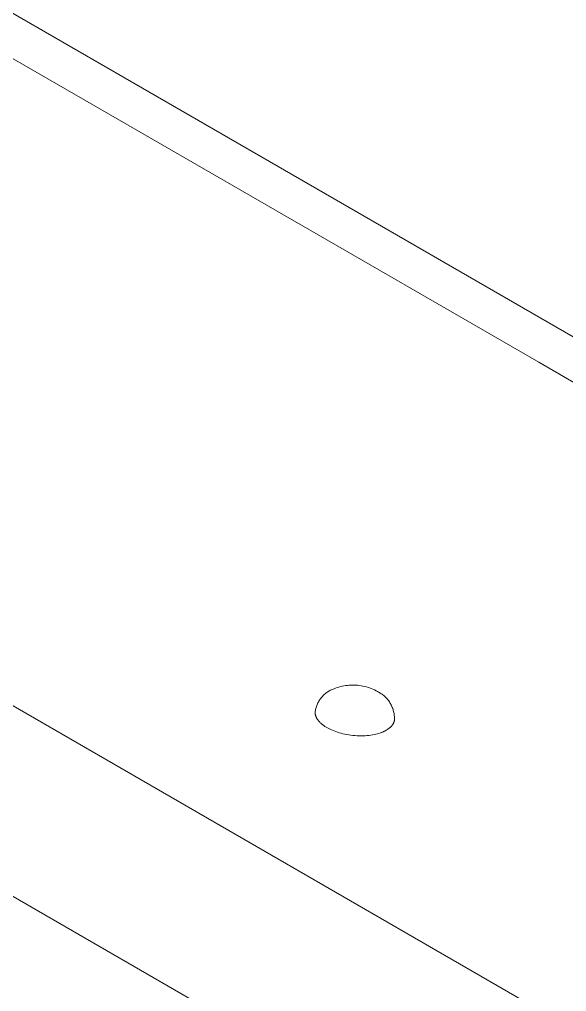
# Model space of a CAD drawing. Header units: inches. Extents: x -4 to 147, y -1 to 99.
# Drawn here: x 130.71 to 133.91, y 37.14 to 42.83 of the extents above; entities that cross this region are included whole.
import ezdxf

# ---------------------------------------------------------------- set-up
doc = ezdxf.new("R2010")
doc.units = ezdxf.units.IN
doc.layers.add('ZANO_R', color=7, linetype='Continuous', lineweight=0)

msp = doc.modelspace()

# ---------------------------------------------------------------- linework, layer by layer
at = {"layer": 'ZANO_R'}
for p, q in [((101.16191, 59.90562), (140.32734, 37.29345)), ((136.35424, 35.53518), (97.18881, 58.14736)), ((107.34493, 56.07181), (133.74971, 40.827)), ((133.74971, 40.827), (140.13003, 37.14332)), ((132.57006, 38.92306), (132.57978, 38.92603)), ((132.57006, 38.92306), (132.57978, 38.92603)), ((132.57006, 38.92306), (132.57978, 38.92603)), ((132.57978, 38.92603), (132.5896, 38.92866)), ((132.57978, 38.92603), (132.5896, 38.92866)), ((132.57978, 38.92603), (132.5896, 38.92866)), ((132.5896, 38.92866), (132.5995, 38.93095)), ((132.5896, 38.92866), (132.5995, 38.93095)), ((132.5896, 38.92866), (132.5995, 38.93095)), ((132.5995, 38.93095), (132.60947, 38.9329)), ((132.5995, 38.93095), (132.60947, 38.9329)), ((132.5995, 38.93095), (132.60947, 38.9329)), ((132.60947, 38.9329), (132.61951, 38.9345)), ((132.60947, 38.9329), (132.61951, 38.9345)), ((132.60947, 38.9329), (132.61951, 38.9345)), ((132.61951, 38.9345), (132.62959, 38.93576)), ((132.61951, 38.9345), (132.62959, 38.93576)), ((132.61951, 38.9345), (132.62959, 38.93576)), ((132.62959, 38.93576), (132.63971, 38.93667)), ((132.62959, 38.93576), (132.63971, 38.93667)), ((132.62959, 38.93576), (132.63971, 38.93667)), ((132.63971, 38.93667), (132.64986, 38.93723)), ((132.63971, 38.93667), (132.64986, 38.93723)), ((132.63971, 38.93667), (132.64986, 38.93723)), ((132.64986, 38.93723), (132.66002, 38.93744)), ((132.64986, 38.93723), (132.66002, 38.93744)), ((132.64986, 38.93723), (132.66002, 38.93744)), ((132.66002, 38.93744), (132.67018, 38.9373)), ((132.66002, 38.93744), (132.67018, 38.9373)), ((132.66002, 38.93744), (132.67018, 38.9373)), ((132.67018, 38.9373), (132.68033, 38.9368)), ((132.67018, 38.9373), (132.68033, 38.9368)), ((132.67018, 38.9373), (132.68033, 38.93681)), ((132.68033, 38.93681), (132.69046, 38.93597)), ((132.68033, 38.9368), (132.69046, 38.93596)), ((132.68033, 38.9368), (132.69046, 38.93596)), ((132.69046, 38.93597), (132.70055, 38.93478)), ((132.69046, 38.93596), (132.70055, 38.93478)), ((132.69046, 38.93596), (132.70055, 38.93478)), ((132.70055, 38.93478), (132.71059, 38.93324)), ((132.70055, 38.93478), (132.71059, 38.93324)), ((132.70055, 38.93478), (132.71059, 38.93324)), ((132.71059, 38.93324), (132.72058, 38.93136)), ((132.71059, 38.93324), (132.72058, 38.93136)), ((132.71059, 38.93324), (132.72058, 38.93136)), ((132.72058, 38.93136), (132.73049, 38.92914)), ((132.72058, 38.93136), (132.73049, 38.92914)), ((132.72058, 38.93136), (132.73049, 38.92914)), ((132.73049, 38.92914), (132.74033, 38.92657)), ((132.73049, 38.92914), (132.74033, 38.92657)), ((132.73049, 38.92914), (132.74033, 38.92657)), ((132.74033, 38.92657), (132.75007, 38.92367)), ((132.74033, 38.92657), (132.75007, 38.92367)), ((132.74033, 38.92657), (132.75007, 38.92367)), ((132.75007, 38.92367), (132.7597, 38.92044)), ((132.75007, 38.92367), (132.7597, 38.92044)), ((132.75007, 38.92367), (132.7597, 38.92044)), ((132.47588, 38.86247), (132.47961, 38.86696)), ((132.47588, 38.86247), (132.47961, 38.86696)), ((132.47588, 38.86247), (132.47961, 38.86696)), ((132.47961, 38.86696), (132.48349, 38.87133)), ((132.47961, 38.86696), (132.48349, 38.87133)), ((132.47961, 38.86696), (132.48349, 38.87133)), ((132.48349, 38.87133), (132.48752, 38.87556)), ((132.48349, 38.87133), (132.48752, 38.87556)), ((132.48349, 38.87133), (132.48752, 38.87556)), ((132.48752, 38.87556), (132.49169, 38.87965)), ((132.48752, 38.87556), (132.49169, 38.87965)), ((132.48752, 38.87556), (132.49169, 38.87965)), ((132.49169, 38.87965), (132.496, 38.88359)), ((132.49169, 38.87965), (132.496, 38.88359)), ((132.49169, 38.87965), (132.496, 38.88359)), ((132.496, 38.88359), (132.50044, 38.88739)), ((132.496, 38.88359), (132.50044, 38.88739)), ((132.496, 38.88359), (132.50044, 38.88739)), ((132.50044, 38.88739), (132.50501, 38.89102)), ((132.50044, 38.88739), (132.50501, 38.89102)), ((132.50044, 38.88739), (132.50501, 38.89102)), ((132.50501, 38.89102), (132.5097, 38.8945)), ((132.50501, 38.89102), (132.5097, 38.8945)), ((132.50501, 38.89102), (132.5097, 38.8945)), ((132.5097, 38.8945), (132.51451, 38.89782)), ((132.5097, 38.8945), (132.51451, 38.89782)), ((132.5097, 38.8945), (132.51451, 38.89782)), ((132.51451, 38.89782), (132.51943, 38.90096)), ((132.51451, 38.89782), (132.51943, 38.90096)), ((132.51451, 38.89782), (132.51943, 38.90096)), ((132.51943, 38.90096), (132.52446, 38.90394)), ((132.51943, 38.90096), (132.52446, 38.90394)), ((132.51943, 38.90096), (132.52446, 38.90394)), ((132.52446, 38.90394), (132.52959, 38.90674)), ((132.52446, 38.90394), (132.52959, 38.90674)), ((132.52446, 38.90394), (132.52959, 38.90674)), ((132.52959, 38.90674), (132.5348, 38.90936)), ((132.52959, 38.90674), (132.5348, 38.90936)), ((132.52959, 38.90674), (132.5348, 38.90936)), ((132.5348, 38.90936), (132.54011, 38.91181)), ((132.5348, 38.90936), (132.54011, 38.91181)), ((132.5348, 38.90936), (132.54011, 38.91181)), ((132.54011, 38.91181), (132.5455, 38.91406)), ((132.54011, 38.91181), (132.5455, 38.91406)), ((132.54011, 38.91181), (132.5455, 38.91406)), ((132.5455, 38.91406), (132.55096, 38.91614)), ((132.5455, 38.91406), (132.55096, 38.91614)), ((132.5455, 38.91406), (132.55096, 38.91614)), ((132.55096, 38.91614), (132.56045, 38.91976)), ((132.55096, 38.91614), (132.56045, 38.91976)), ((132.55096, 38.91614), (132.56045, 38.91976)), ((132.56045, 38.91976), (132.57006, 38.92306)), ((132.56045, 38.91976), (132.57006, 38.92306)), ((132.56045, 38.91976), (132.57006, 38.92306)), ((132.7597, 38.92044), (132.76922, 38.91687)), ((132.7597, 38.92044), (132.76922, 38.91687)), ((132.7597, 38.92044), (132.76922, 38.91687)), ((132.76922, 38.91687), (132.7786, 38.91298)), ((132.76922, 38.91687), (132.7786, 38.91298)), ((132.76922, 38.91687), (132.7786, 38.91298)), ((132.7786, 38.91298), (132.78785, 38.90877)), ((132.7786, 38.91298), (132.78785, 38.90877)), ((132.7786, 38.91298), (132.78785, 38.90877)), ((132.78785, 38.90877), (132.79695, 38.90424)), ((132.78785, 38.90877), (132.79695, 38.90424)), ((132.78785, 38.90877), (132.79695, 38.90424)), ((132.79695, 38.90424), (132.80589, 38.8994)), ((132.79695, 38.90424), (132.80589, 38.8994)), ((132.79695, 38.90424), (132.80589, 38.8994)), ((132.80589, 38.8994), (132.81138, 38.8966)), ((132.80589, 38.8994), (132.81138, 38.8966)), ((132.80589, 38.8994), (132.81138, 38.8966)), ((132.81138, 38.8966), (132.81678, 38.8936)), ((132.81138, 38.8966), (132.81678, 38.8936)), ((132.81138, 38.8966), (132.81678, 38.8936)), ((132.81678, 38.8936), (132.82207, 38.89042)), ((132.81678, 38.8936), (132.82207, 38.89042)), ((132.81678, 38.8936), (132.82207, 38.89042)), ((132.82207, 38.89042), (132.82724, 38.88705)), ((132.82207, 38.89042), (132.82724, 38.88705)), ((132.82207, 38.89042), (132.82724, 38.88705)), ((132.82724, 38.88705), (132.8323, 38.88351)), ((132.82724, 38.88705), (132.8323, 38.88351)), ((132.82724, 38.88705), (132.8323, 38.88351)), ((132.8323, 38.88351), (132.83722, 38.87979)), ((132.8323, 38.88351), (132.83722, 38.87979)), ((132.8323, 38.88351), (132.83722, 38.87979)), ((132.83722, 38.87979), (132.84202, 38.8759)), ((132.83722, 38.87979), (132.84202, 38.8759)), ((132.83722, 38.87979), (132.84202, 38.8759)), ((132.84202, 38.8759), (132.84667, 38.87185)), ((132.84202, 38.8759), (132.84667, 38.87185)), ((132.84202, 38.8759), (132.84667, 38.87185)), ((132.84667, 38.87185), (132.85118, 38.86763)), ((132.84667, 38.87185), (132.85118, 38.86763)), ((132.84667, 38.87185), (132.85118, 38.86763)), ((132.85118, 38.86763), (132.85554, 38.86326)), ((132.85118, 38.86763), (132.85554, 38.86326)), ((132.85118, 38.86763), (132.85554, 38.86326)), ((132.44606, 38.80598), (132.44787, 38.81153)), ((132.44606, 38.80598), (132.44787, 38.81153)), ((132.44606, 38.80598), (132.44787, 38.81153)), ((132.44787, 38.81153), (132.44986, 38.81702)), ((132.44787, 38.81153), (132.44986, 38.81702)), ((132.44787, 38.81153), (132.44986, 38.81702)), ((132.44986, 38.81702), (132.45204, 38.82244)), ((132.44986, 38.81702), (132.45204, 38.82244)), ((132.44986, 38.81702), (132.45204, 38.82244)), ((132.45204, 38.82244), (132.4544, 38.82779)), ((132.45204, 38.82244), (132.4544, 38.82779)), ((132.45204, 38.82244), (132.4544, 38.82779)), ((132.4544, 38.82779), (132.45695, 38.83304)), ((132.4544, 38.82779), (132.45695, 38.83304)), ((132.4544, 38.82779), (132.45695, 38.83304)), ((132.45695, 38.83304), (132.45968, 38.83821)), ((132.45695, 38.83304), (132.45968, 38.83821)), ((132.45695, 38.83304), (132.45968, 38.83821)), ((132.45968, 38.83821), (132.46258, 38.84328)), ((132.45968, 38.83821), (132.46258, 38.84328)), ((132.45968, 38.83821), (132.46258, 38.84328)), ((132.46258, 38.84328), (132.46566, 38.84824)), ((132.46258, 38.84328), (132.46566, 38.84824)), ((132.46258, 38.84328), (132.46566, 38.84824)), ((132.46566, 38.84824), (132.4689, 38.8531)), ((132.46566, 38.84824), (132.4689, 38.8531)), ((132.46566, 38.84824), (132.4689, 38.8531)), ((132.4689, 38.8531), (132.47231, 38.85784)), ((132.4689, 38.8531), (132.47231, 38.85784)), ((132.4689, 38.8531), (132.47231, 38.85784)), ((132.47231, 38.85784), (132.47588, 38.86247)), ((132.47231, 38.85784), (132.47588, 38.86247)), ((132.47231, 38.85784), (132.47588, 38.86247)), ((132.85554, 38.86326), (132.85975, 38.85875)), ((132.85554, 38.86326), (132.85975, 38.85875)), ((132.85554, 38.86326), (132.85975, 38.85875)), ((132.85975, 38.85875), (132.8638, 38.85408)), ((132.85975, 38.85875), (132.8638, 38.85408)), ((132.85975, 38.85875), (132.8638, 38.85408)), ((132.8638, 38.85408), (132.86768, 38.84928)), ((132.8638, 38.85408), (132.86768, 38.84928)), ((132.8638, 38.85408), (132.86768, 38.84928)), ((132.86768, 38.84928), (132.87139, 38.84435)), ((132.86768, 38.84928), (132.87139, 38.84435)), ((132.86768, 38.84928), (132.87139, 38.84435)), ((132.87139, 38.84435), (132.87492, 38.83929)), ((132.87139, 38.84435), (132.87492, 38.83929)), ((132.87139, 38.84435), (132.87492, 38.83929)), ((132.87492, 38.83929), (132.87828, 38.83411)), ((132.87492, 38.83929), (132.87828, 38.83411)), ((132.87492, 38.83929), (132.87828, 38.83411)), ((132.87828, 38.83411), (132.88146, 38.82882)), ((132.87828, 38.83411), (132.88146, 38.82882)), ((132.87828, 38.83411), (132.88146, 38.82882)), ((132.88146, 38.82882), (132.88445, 38.82342)), ((132.88146, 38.82882), (132.88445, 38.82342)), ((132.88146, 38.82882), (132.88445, 38.82342)), ((132.88445, 38.82342), (132.88724, 38.81792)), ((132.88445, 38.82342), (132.88724, 38.81792)), ((132.88445, 38.82342), (132.88724, 38.81792)), ((132.88724, 38.81792), (132.88985, 38.81232)), ((132.88724, 38.81792), (132.88985, 38.81232)), ((132.88724, 38.81792), (132.88985, 38.81232)), ((132.88985, 38.81232), (132.89226, 38.80664)), ((132.88985, 38.81232), (132.89226, 38.80664)), ((132.88985, 38.81232), (132.89226, 38.80664)), ((132.44049, 38.77842), (132.44048, 38.7768)), ((132.44049, 38.77842), (132.44048, 38.7768)), ((132.44049, 38.77842), (132.44048, 38.7768)), ((132.44048, 38.7768), (132.44051, 38.77518)), ((132.44048, 38.7768), (132.44051, 38.77518)), ((132.44048, 38.7768), (132.44051, 38.77518)), ((132.44055, 38.78003), (132.44049, 38.77842)), ((132.44055, 38.78003), (132.44049, 38.77842)), ((132.44055, 38.78003), (132.44049, 38.77842)), ((132.44051, 38.77518), (132.44058, 38.77356)), ((132.44051, 38.77518), (132.44058, 38.77356)), ((132.44051, 38.77518), (132.44058, 38.77356)), ((132.44065, 38.78163), (132.44055, 38.78003)), ((132.44065, 38.78163), (132.44055, 38.78003)), ((132.44065, 38.78163), (132.44055, 38.78003)), ((132.44058, 38.77356), (132.4407, 38.77194)), ((132.44058, 38.77356), (132.4407, 38.77194)), ((132.44058, 38.77356), (132.4407, 38.77194)), ((132.4408, 38.78323), (132.44065, 38.78163)), ((132.4408, 38.78323), (132.44065, 38.78163)), ((132.4408, 38.78323), (132.44065, 38.78163)), ((132.4407, 38.77194), (132.44087, 38.77032)), ((132.4407, 38.77194), (132.44087, 38.77032)), ((132.4407, 38.77194), (132.44087, 38.77032)), ((132.4408, 38.78323), (132.44182, 38.78898)), ((132.4408, 38.78323), (132.44182, 38.78898)), ((132.4408, 38.78323), (132.44182, 38.78898)), ((132.44087, 38.77032), (132.44108, 38.76869)), ((132.44087, 38.77032), (132.44108, 38.76869)), ((132.44087, 38.77032), (132.44108, 38.76869)), ((132.44108, 38.76869), (132.44133, 38.76706)), ((132.44108, 38.76869), (132.44133, 38.76706)), ((132.44108, 38.76869), (132.44133, 38.76706)), ((132.44133, 38.76706), (132.44163, 38.76544)), ((132.44133, 38.76706), (132.44163, 38.76544)), ((132.44133, 38.76706), (132.44163, 38.76544)), ((132.44163, 38.76544), (132.44197, 38.76381)), ((132.44163, 38.76544), (132.44197, 38.76381)), ((132.44163, 38.76544), (132.44197, 38.76381)), ((132.44182, 38.78898), (132.44304, 38.79469)), ((132.44182, 38.78898), (132.44304, 38.79469)), ((132.44182, 38.78898), (132.44304, 38.79469)), ((132.44197, 38.76381), (132.44235, 38.76218)), ((132.44197, 38.76381), (132.44235, 38.76218)), ((132.44197, 38.76381), (132.44235, 38.76218)), ((132.44235, 38.76218), (132.44278, 38.76055)), ((132.44235, 38.76218), (132.44278, 38.76055)), ((132.44235, 38.76218), (132.44278, 38.76055)), ((132.44278, 38.76055), (132.44325, 38.75893)), ((132.44278, 38.76055), (132.44325, 38.75893)), ((132.44278, 38.76055), (132.44325, 38.75893)), ((132.44304, 38.79469), (132.44446, 38.80036)), ((132.44304, 38.79469), (132.44446, 38.80036)), ((132.44304, 38.79469), (132.44446, 38.80036)), ((132.44325, 38.75893), (132.44376, 38.7573)), ((132.44325, 38.75893), (132.44376, 38.7573)), ((132.44325, 38.75893), (132.44376, 38.7573)), ((132.44376, 38.7573), (132.44432, 38.75568)), ((132.44376, 38.7573), (132.44432, 38.75568)), ((132.44376, 38.7573), (132.44432, 38.75568)), ((132.44432, 38.75568), (132.44492, 38.75406)), ((132.44432, 38.75568), (132.44492, 38.75406)), ((132.44432, 38.75568), (132.44492, 38.75406)), ((132.44446, 38.80036), (132.44606, 38.80598)), ((132.44446, 38.80036), (132.44606, 38.80598)), ((132.44446, 38.80036), (132.44606, 38.80598)), ((132.44492, 38.75406), (132.44556, 38.75244)), ((132.44492, 38.75406), (132.44556, 38.75244)), ((132.44492, 38.75406), (132.44556, 38.75244)), ((132.89226, 38.80664), (132.89446, 38.80087)), ((132.89226, 38.80664), (132.89446, 38.80087)), ((132.89226, 38.80664), (132.89446, 38.80087)), ((132.89446, 38.80087), (132.89647, 38.79503)), ((132.89446, 38.80087), (132.89647, 38.79503)), ((132.89446, 38.80087), (132.89647, 38.79503)), ((132.89647, 38.79503), (132.89827, 38.78913)), ((132.89647, 38.79503), (132.89827, 38.78913)), ((132.89647, 38.79503), (132.89827, 38.78913)), ((132.89827, 38.78913), (132.89986, 38.78316)), ((132.89827, 38.78913), (132.89986, 38.78316)), ((132.89827, 38.78913), (132.89986, 38.78316)), ((132.89986, 38.78316), (132.90125, 38.77715)), ((132.89986, 38.78316), (132.90125, 38.77715)), ((132.89986, 38.78316), (132.90125, 38.77715)), ((132.90125, 38.77715), (132.90242, 38.77109)), ((132.90125, 38.77715), (132.90242, 38.77109)), ((132.90125, 38.77715), (132.90242, 38.77109)), ((132.90242, 38.77109), (132.90338, 38.76499)), ((132.90242, 38.77109), (132.90338, 38.76499)), ((132.90242, 38.77109), (132.90338, 38.76499)), ((132.90338, 38.76499), (132.90413, 38.75886)), ((132.90338, 38.76499), (132.90413, 38.75886)), ((132.90338, 38.76499), (132.90413, 38.75886)), ((132.90413, 38.75886), (132.90466, 38.75271)), ((132.90413, 38.75886), (132.90466, 38.75271)), ((132.90413, 38.75886), (132.90466, 38.75271)), ((132.44556, 38.75244), (132.44624, 38.75083)), ((132.44556, 38.75244), (132.44624, 38.75083)), ((132.44556, 38.75244), (132.44624, 38.75083)), ((132.44624, 38.75083), (132.44696, 38.74922)), ((132.44624, 38.75083), (132.44696, 38.74922)), ((132.44624, 38.75083), (132.44696, 38.74922)), ((132.44696, 38.74922), (132.44773, 38.74761)), ((132.44696, 38.74922), (132.44773, 38.74761)), ((132.44696, 38.74922), (132.44773, 38.74761)), ((132.44773, 38.74761), (132.44853, 38.74601)), ((132.44773, 38.74761), (132.44853, 38.74601)), ((132.44773, 38.74761), (132.44853, 38.74601)), ((132.44853, 38.74601), (132.44938, 38.74442)), ((132.44853, 38.74601), (132.44938, 38.74442)), ((132.44853, 38.74601), (132.44938, 38.74442)), ((132.44938, 38.74442), (132.45026, 38.74283)), ((132.44938, 38.74442), (132.45026, 38.74283)), ((132.44938, 38.74442), (132.45026, 38.74283)), ((132.45026, 38.74283), (132.45118, 38.74124)), ((132.45026, 38.74283), (132.45118, 38.74124)), ((132.45026, 38.74283), (132.45118, 38.74124)), ((132.45118, 38.74124), (132.45215, 38.73967)), ((132.45118, 38.74124), (132.45215, 38.73967)), ((132.45118, 38.74124), (132.45215, 38.73967)), ((132.45215, 38.73967), (132.45315, 38.7381)), ((132.45215, 38.73967), (132.45315, 38.7381)), ((132.45215, 38.73967), (132.45315, 38.7381)), ((132.45315, 38.7381), (132.45418, 38.73653)), ((132.45315, 38.7381), (132.45418, 38.73653)), ((132.45315, 38.7381), (132.45418, 38.73653)), ((132.45418, 38.73653), (132.45526, 38.73498)), ((132.45418, 38.73653), (132.45526, 38.73498)), ((132.45418, 38.73653), (132.45526, 38.73498)), ((132.45526, 38.73498), (132.45637, 38.73343)), ((132.45526, 38.73498), (132.45637, 38.73343)), ((132.45526, 38.73498), (132.45637, 38.73343)), ((132.45637, 38.73343), (132.45752, 38.73189)), ((132.45637, 38.73343), (132.45752, 38.73189)), ((132.45637, 38.73343), (132.45752, 38.73189)), ((132.45752, 38.73189), (132.45992, 38.72884)), ((132.45752, 38.73189), (132.45992, 38.72884)), ((132.45752, 38.73189), (132.45992, 38.72884)), ((132.45992, 38.72884), (132.46245, 38.72582)), ((132.45992, 38.72884), (132.46245, 38.72582)), ((132.45992, 38.72884), (132.46245, 38.72582)), ((132.46245, 38.72582), (132.46512, 38.72285)), ((132.46245, 38.72582), (132.46512, 38.72285)), ((132.46245, 38.72582), (132.46512, 38.72285)), ((132.46512, 38.72285), (132.46791, 38.71992)), ((132.46512, 38.72285), (132.46791, 38.71992)), ((132.46512, 38.72285), (132.46791, 38.71992)), ((132.46791, 38.71992), (132.47083, 38.71703)), ((132.46791, 38.71992), (132.47083, 38.71703)), ((132.46791, 38.71992), (132.47083, 38.71703)), ((132.47083, 38.71703), (132.47386, 38.71419)), ((132.47083, 38.71703), (132.47386, 38.71419)), ((132.47083, 38.71703), (132.47386, 38.71419)), ((132.47386, 38.71419), (132.477, 38.71141)), ((132.47386, 38.71419), (132.477, 38.71141)), ((132.47386, 38.71419), (132.477, 38.71141)), ((132.477, 38.71141), (132.48024, 38.70867)), ((132.477, 38.71141), (132.48024, 38.70867)), ((132.477, 38.71141), (132.48024, 38.70867)), ((132.48024, 38.70867), (132.48358, 38.70598)), ((132.48024, 38.70867), (132.48358, 38.70598)), ((132.48024, 38.70867), (132.48358, 38.70598)), ((132.48358, 38.70598), (132.48701, 38.70335)), ((132.48358, 38.70598), (132.48701, 38.70335)), ((132.48358, 38.70598), (132.48701, 38.70335)), ((132.48701, 38.70335), (132.49053, 38.70078)), ((132.48701, 38.70335), (132.49053, 38.70078)), ((132.48701, 38.70335), (132.49053, 38.70078)), ((132.49053, 38.70078), (132.49413, 38.69826)), ((132.49053, 38.70078), (132.49413, 38.69826)), ((132.49053, 38.70078), (132.49413, 38.69826)), ((132.49413, 38.69826), (132.49781, 38.6958)), ((132.49413, 38.69826), (132.49781, 38.6958)), ((132.49413, 38.69826), (132.49781, 38.6958)), ((132.88618, 38.69547), (132.88826, 38.6978)), ((132.88618, 38.69547), (132.88826, 38.6978)), ((132.88618, 38.69547), (132.88826, 38.6978)), ((132.88826, 38.6978), (132.88926, 38.69898)), ((132.88826, 38.6978), (132.88926, 38.69898)), ((132.88826, 38.6978), (132.88926, 38.69898)), ((132.88926, 38.69898), (132.89023, 38.70017)), ((132.88926, 38.69898), (132.89023, 38.70017)), ((132.88926, 38.69898), (132.89023, 38.70017)), ((132.89023, 38.70017), (132.89118, 38.70137)), ((132.89023, 38.70017), (132.89118, 38.70137)), ((132.89023, 38.70017), (132.89118, 38.70137)), ((132.89118, 38.70137), (132.8921, 38.70258)), ((132.89118, 38.70137), (132.8921, 38.70258)), ((132.89118, 38.70137), (132.8921, 38.70258)), ((132.8921, 38.70258), (132.89299, 38.70381)), ((132.8921, 38.70258), (132.89299, 38.70381)), ((132.8921, 38.70258), (132.89299, 38.70381)), ((132.89299, 38.70381), (132.89385, 38.70504)), ((132.89299, 38.70381), (132.89385, 38.70504)), ((132.89299, 38.70381), (132.89385, 38.70504)), ((132.89385, 38.70504), (132.89468, 38.70628)), ((132.89385, 38.70504), (132.89468, 38.70628)), ((132.89385, 38.70504), (132.89468, 38.70628)), ((132.89468, 38.70628), (132.89548, 38.70753)), ((132.89468, 38.70628), (132.89548, 38.70753)), ((132.89468, 38.70628), (132.89548, 38.70753)), ((132.89548, 38.70753), (132.89626, 38.70879)), ((132.89548, 38.70753), (132.89626, 38.70879)), ((132.89548, 38.70753), (132.89626, 38.70879)), ((132.89626, 38.70879), (132.897, 38.71007)), ((132.89626, 38.70879), (132.897, 38.71007)), ((132.89626, 38.70879), (132.897, 38.71007)), ((132.897, 38.71007), (132.89771, 38.71134)), ((132.897, 38.71007), (132.89771, 38.71134)), ((132.897, 38.71007), (132.89771, 38.71134)), ((132.89771, 38.71134), (132.89839, 38.71263)), ((132.89771, 38.71134), (132.89839, 38.71263)), ((132.89771, 38.71134), (132.89839, 38.71263)), ((132.89839, 38.71263), (132.89905, 38.71393)), ((132.89839, 38.71263), (132.89905, 38.71393)), ((132.89839, 38.71263), (132.89905, 38.71393)), ((132.89905, 38.71393), (132.89967, 38.71523)), ((132.89905, 38.71393), (132.89967, 38.71523)), ((132.89905, 38.71393), (132.89967, 38.71523)), ((132.89967, 38.71523), (132.90026, 38.71655)), ((132.89967, 38.71523), (132.90026, 38.71655)), ((132.89967, 38.71523), (132.90026, 38.71655)), ((132.90026, 38.71655), (132.90081, 38.71787)), ((132.90026, 38.71655), (132.90081, 38.71787)), ((132.90026, 38.71655), (132.90081, 38.71787)), ((132.90081, 38.71787), (132.90134, 38.71919)), ((132.90081, 38.71787), (132.90134, 38.71919)), ((132.90081, 38.71787), (132.90134, 38.71919)), ((132.90134, 38.71919), (132.90183, 38.72053)), ((132.90134, 38.71919), (132.90183, 38.72053)), ((132.90134, 38.71919), (132.90183, 38.72053)), ((132.90183, 38.72053), (132.9023, 38.72187)), ((132.90183, 38.72053), (132.9023, 38.72187)), ((132.90183, 38.72053), (132.9023, 38.72187)), ((132.9023, 38.72187), (132.90272, 38.72322)), ((132.9023, 38.72187), (132.90272, 38.72322)), ((132.9023, 38.72187), (132.90272, 38.72322)), ((132.90272, 38.72322), (132.90312, 38.72457)), ((132.90272, 38.72322), (132.90312, 38.72457)), ((132.90272, 38.72322), (132.90312, 38.72457)), ((132.90312, 38.72457), (132.90349, 38.72593)), ((132.90312, 38.72457), (132.90349, 38.72593)), ((132.90312, 38.72457), (132.90349, 38.72593)), ((132.90349, 38.72593), (132.90382, 38.7273)), ((132.90349, 38.72593), (132.90382, 38.7273)), ((132.90349, 38.72593), (132.90382, 38.7273)), ((132.90382, 38.7273), (132.90411, 38.72867)), ((132.90382, 38.7273), (132.90411, 38.72867)), ((132.90382, 38.7273), (132.90411, 38.72867)), ((132.90411, 38.72867), (132.90438, 38.73005)), ((132.90411, 38.72867), (132.90438, 38.73005)), ((132.90411, 38.72867), (132.90438, 38.73005)), ((132.90438, 38.73005), (132.90461, 38.73143)), ((132.90438, 38.73005), (132.90461, 38.73143)), ((132.90438, 38.73005), (132.90461, 38.73143)), ((132.90461, 38.73143), (132.90481, 38.73282)), ((132.90461, 38.73143), (132.90481, 38.73282)), ((132.90461, 38.73143), (132.90481, 38.73282)), ((132.90466, 38.75271), (132.90498, 38.74655)), ((132.90466, 38.75271), (132.90498, 38.74655)), ((132.90466, 38.75271), (132.90498, 38.74655)), ((132.90481, 38.73282), (132.90497, 38.73421)), ((132.90481, 38.73282), (132.90497, 38.73421)), ((132.90481, 38.73282), (132.90497, 38.73421)), ((132.90508, 38.74038), (132.90497, 38.73421)), ((132.90508, 38.74038), (132.90497, 38.73421)), ((132.90508, 38.74038), (132.90497, 38.73421)), ((132.90498, 38.74655), (132.90508, 38.74038)), ((132.90498, 38.74655), (132.90508, 38.74038)), ((132.90498, 38.74655), (132.90508, 38.74038)), ((132.49781, 38.6958), (132.50156, 38.6934)), ((132.49781, 38.6958), (132.50156, 38.6934)), ((132.49781, 38.6958), (132.50156, 38.6934)), ((132.50156, 38.6934), (132.50537, 38.69106)), ((132.50156, 38.6934), (132.50537, 38.69106)), ((132.50156, 38.6934), (132.50537, 38.69106)), ((132.50537, 38.69106), (132.50924, 38.68878)), ((132.50537, 38.69106), (132.50924, 38.68878)), ((132.50537, 38.69106), (132.50924, 38.68878)), ((132.50924, 38.68878), (132.51676, 38.6846)), ((132.50924, 38.68878), (132.51676, 38.6846)), ((132.50924, 38.68878), (132.51676, 38.6846)), ((132.51676, 38.6846), (132.52473, 38.6805)), ((132.51676, 38.6846), (132.52473, 38.6805)), ((132.51676, 38.6846), (132.52473, 38.6805)), ((132.52473, 38.6805), (132.53314, 38.6765)), ((132.52473, 38.6805), (132.53314, 38.6765)), ((132.52473, 38.6805), (132.53314, 38.6765)), ((132.53314, 38.6765), (132.542, 38.67261)), ((132.53314, 38.6765), (132.542, 38.67261)), ((132.53314, 38.6765), (132.542, 38.67261)), ((132.542, 38.67261), (132.55127, 38.66886)), ((132.542, 38.67261), (132.55127, 38.66886)), ((132.542, 38.67261), (132.55127, 38.66886)), ((132.55127, 38.66886), (132.56096, 38.66526)), ((132.55127, 38.66886), (132.56096, 38.66526)), ((132.55127, 38.66886), (132.56096, 38.66526)), ((132.56096, 38.66526), (132.57103, 38.66184)), ((132.56096, 38.66526), (132.57103, 38.66184)), ((132.56096, 38.66526), (132.57103, 38.66184)), ((132.57103, 38.66184), (132.58147, 38.65862)), ((132.57103, 38.66184), (132.58147, 38.65862)), ((132.57103, 38.66184), (132.58147, 38.65862)), ((132.58147, 38.65862), (132.59224, 38.65561)), ((132.58147, 38.65862), (132.59224, 38.65561)), ((132.58147, 38.65862), (132.59224, 38.65561)), ((132.59224, 38.65561), (132.60331, 38.65283)), ((132.59224, 38.65561), (132.60331, 38.65283)), ((132.59224, 38.65561), (132.60331, 38.65283)), ((132.60331, 38.65283), (132.61465, 38.65031)), ((132.60331, 38.65283), (132.61465, 38.65031)), ((132.60331, 38.65283), (132.61465, 38.65031)), ((132.61465, 38.65031), (132.62621, 38.64804)), ((132.61465, 38.65031), (132.62621, 38.64804)), ((132.61465, 38.65031), (132.62621, 38.64804)), ((132.62621, 38.64804), (132.63796, 38.64606)), ((132.62621, 38.64804), (132.63796, 38.64606)), ((132.62621, 38.64804), (132.63796, 38.64606)), ((132.63796, 38.64606), (132.64985, 38.64437)), ((132.63796, 38.64606), (132.64985, 38.64437)), ((132.63796, 38.64606), (132.64985, 38.64437)), ((132.64985, 38.64437), (132.66183, 38.64298)), ((132.64985, 38.64437), (132.66183, 38.64298)), ((132.64985, 38.64437), (132.66183, 38.64298)), ((132.66183, 38.64298), (132.67386, 38.64189)), ((132.66183, 38.64298), (132.67386, 38.64189)), ((132.66183, 38.64298), (132.67386, 38.64189)), ((132.67386, 38.64189), (132.68588, 38.64112)), ((132.67386, 38.64189), (132.68588, 38.64112)), ((132.67386, 38.64189), (132.68588, 38.64112)), ((132.68588, 38.64112), (132.69785, 38.64067)), ((132.68588, 38.64112), (132.69785, 38.64067)), ((132.68588, 38.64112), (132.69785, 38.64067)), ((132.69785, 38.64067), (132.70973, 38.64053)), ((132.69785, 38.64067), (132.70973, 38.64053)), ((132.69785, 38.64067), (132.70973, 38.64053)), ((132.70973, 38.64053), (132.72146, 38.6407)), ((132.70973, 38.64053), (132.72146, 38.6407)), ((132.70973, 38.64053), (132.72146, 38.6407)), ((132.72146, 38.6407), (132.733, 38.64118)), ((132.72146, 38.6407), (132.733, 38.64118)), ((132.72146, 38.6407), (132.733, 38.64118)), ((132.733, 38.64118), (132.74431, 38.64196)), ((132.733, 38.64118), (132.74431, 38.64196)), ((132.733, 38.64118), (132.74431, 38.64196)), ((132.74431, 38.64196), (132.75535, 38.64304)), ((132.74431, 38.64196), (132.75535, 38.64304)), ((132.74431, 38.64196), (132.75535, 38.64304)), ((132.75535, 38.64304), (132.76608, 38.64439)), ((132.75535, 38.64304), (132.76608, 38.64439)), ((132.75535, 38.64304), (132.76608, 38.64439)), ((132.76608, 38.64439), (132.77648, 38.64601)), ((132.76608, 38.64439), (132.77648, 38.64601)), ((132.76608, 38.64439), (132.77648, 38.64601)), ((132.77648, 38.64601), (132.78651, 38.64788)), ((132.77648, 38.64601), (132.78651, 38.64788)), ((132.77648, 38.64601), (132.78651, 38.64788)), ((132.78651, 38.64788), (132.79615, 38.64998)), ((132.78651, 38.64788), (132.79615, 38.64998)), ((132.78651, 38.64788), (132.79615, 38.64998)), ((132.79615, 38.64998), (132.80537, 38.65231)), ((132.79615, 38.64998), (132.80537, 38.65231)), ((132.79615, 38.64998), (132.80537, 38.65231)), ((132.80537, 38.65231), (132.81417, 38.65483)), ((132.80537, 38.65231), (132.81417, 38.65483)), ((132.80537, 38.65231), (132.81417, 38.65483)), ((132.81417, 38.65483), (132.82253, 38.65754)), ((132.81417, 38.65483), (132.82253, 38.65754)), ((132.81417, 38.65483), (132.82253, 38.65754)), ((132.82253, 38.65754), (132.82655, 38.65896)), ((132.82253, 38.65754), (132.82655, 38.65896)), ((132.82253, 38.65754), (132.82655, 38.65896)), ((132.82655, 38.65896), (132.83045, 38.66042)), ((132.82655, 38.65896), (132.83045, 38.66042)), ((132.82655, 38.65896), (132.83045, 38.66042)), ((132.83045, 38.66042), (132.83423, 38.66191)), ((132.83045, 38.66042), (132.83423, 38.66191)), ((132.83045, 38.66042), (132.83423, 38.66191)), ((132.83423, 38.66191), (132.83791, 38.66344)), ((132.83423, 38.66191), (132.83791, 38.66344)), ((132.83423, 38.66191), (132.83791, 38.66344)), ((132.83791, 38.66344), (132.84125, 38.66491)), ((132.83791, 38.66344), (132.84125, 38.66491)), ((132.83791, 38.66344), (132.84125, 38.66491)), ((132.84125, 38.66491), (132.84456, 38.66643)), ((132.84125, 38.66491), (132.84456, 38.66643)), ((132.84125, 38.66491), (132.84456, 38.66643)), ((132.84456, 38.66643), (132.84781, 38.668)), ((132.84456, 38.66643), (132.84781, 38.668)), ((132.84456, 38.66643), (132.84781, 38.668)), ((132.84781, 38.668), (132.85101, 38.66962)), ((132.84781, 38.668), (132.85101, 38.66962)), ((132.84781, 38.668), (132.85101, 38.66962)), ((132.85101, 38.66962), (132.85416, 38.6713)), ((132.85101, 38.66962), (132.85416, 38.6713)), ((132.85101, 38.66962), (132.85416, 38.6713)), ((132.85416, 38.6713), (132.85724, 38.67303)), ((132.85416, 38.6713), (132.85724, 38.67303)), ((132.85416, 38.6713), (132.85724, 38.67303)), ((132.85724, 38.67303), (132.86027, 38.67482)), ((132.85724, 38.67303), (132.86027, 38.67482)), ((132.85724, 38.67303), (132.86027, 38.67482)), ((132.86027, 38.67482), (132.86322, 38.67665)), ((132.86027, 38.67482), (132.86322, 38.67665)), ((132.86027, 38.67482), (132.86322, 38.67665)), ((132.86322, 38.67665), (132.86611, 38.67854)), ((132.86322, 38.67665), (132.86611, 38.67854)), ((132.86322, 38.67665), (132.86611, 38.67854)), ((132.86611, 38.67854), (132.86892, 38.68048)), ((132.86611, 38.67854), (132.86892, 38.68048)), ((132.86611, 38.67854), (132.86892, 38.68048)), ((132.86892, 38.68048), (132.87165, 38.68248)), ((132.86892, 38.68048), (132.87165, 38.68248)), ((132.86892, 38.68048), (132.87165, 38.68248)), ((132.87165, 38.68248), (132.8743, 38.68452)), ((132.87165, 38.68248), (132.8743, 38.68452)), ((132.87165, 38.68248), (132.8743, 38.68452)), ((132.8743, 38.68452), (132.87686, 38.68661)), ((132.8743, 38.68452), (132.87686, 38.68661)), ((132.8743, 38.68452), (132.87686, 38.68661)), ((132.87686, 38.68661), (132.87933, 38.68876)), ((132.87686, 38.68661), (132.87933, 38.68876)), ((132.87686, 38.68661), (132.87933, 38.68876)), ((132.87933, 38.68876), (132.88172, 38.69095)), ((132.87933, 38.68876), (132.88172, 38.69095)), ((132.87933, 38.68876), (132.88172, 38.69095)), ((132.88172, 38.69095), (132.884, 38.69318)), ((132.88172, 38.69095), (132.884, 38.69318)), ((132.88172, 38.69095), (132.884, 38.69318)), ((132.884, 38.69318), (132.88618, 38.69547)), ((132.884, 38.69318), (132.88618, 38.69547)), ((132.884, 38.69318), (132.88618, 38.69547)), ((136.18641, 34.51651), (129.80608, 38.20019))]:
    msp.add_line(p, q, dxfattribs=at)

doc.saveas('drawing.dxf')
